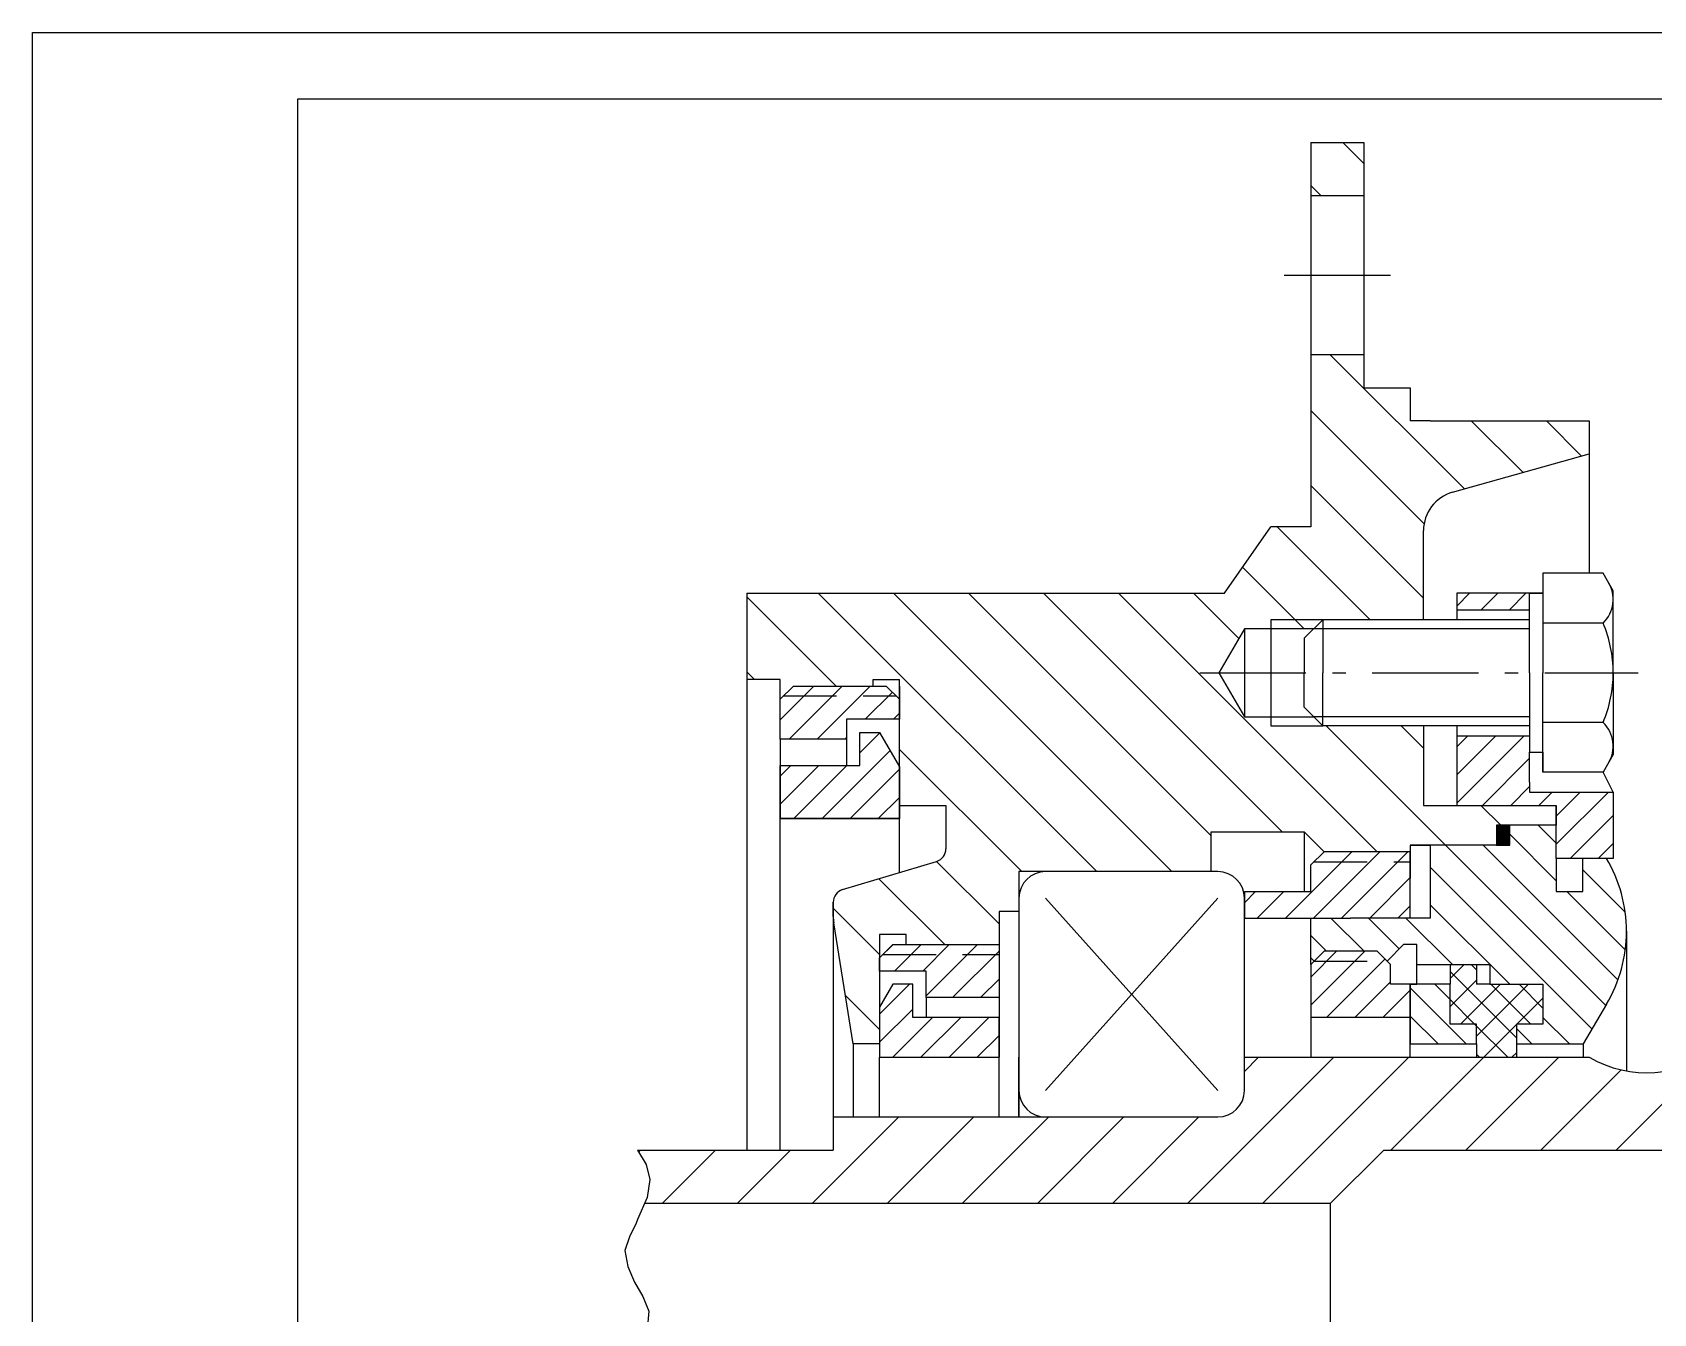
# Model space of a CAD drawing. Extents: x 0 to 841, y 0 to 594.
# Drawn here: x 0 to 122.2, y 497.4 to 594 of the extents above; entities that cross this region are included whole.
import ezdxf

# ---------------------------------------------------------------- set-up
doc = ezdxf.new("R2010")
doc.units = 0
doc.header["$MEASUREMENT"] = 0
for name, pattern in [('K5LT_AXLED', [13, 8, -2, 1, -2]), ('K5LT_BASIC', [0]), ('K5LT_DASHED', [6, 4, -2]), ('K5LT_THIN', [0]), ('K5LT_THIN_INCLUDED_TO_HATCHING', [0])]:
    doc.linetypes.add(name, pattern=pattern)
doc.layers.add('LAYER0VIEW0', color=7, linetype='Continuous')
doc.layers.add('LAYER2VIEW0', color=7, linetype='Continuous')
pattern_1 = [(45, (0, 0), (-1.060660171779821, 1.060660171779821), [])]
pattern_2 = [(-45, (0, 0), (2.82842712474619, 2.82842712474619), [])]

# ---------------------------------------------------------------- blocks, each defined once
blk = doc.blocks.new('*U62')
at = {"layer": 'LAYER0VIEW0', "color": 5, "linetype": 'K5LT_BASIC'}
for p, q in [((-0.768195629119873, 7.505553722381592), (-5.300000190734863, 7.505553722381592)), ((-5.300000190734863, 7.505553722381592), (-5.300000190734863, 0)), ((0, 6.175000190734863), (-0.768195629119873, 7.505553722381592)), ((0, 0), (0, 6.175000190734863)), ((-21.90000021457672, 4), (-23.30000019073486, 2.600000023841858)), ((-6.300000190734863, 4), (-21.90000021457672, 4)), ((-21.90000021457672, 4), (-21.90000021457672, 0)), ((-0.768195629119873, 3.752776861190796), (-5.300000190734863, 3.752776861190796)), ((-23.30000019073486, 2.599999904632568), (-23.30000019073486, 0)), ((-23.30000019073486, -2.599999904632568), (-23.30000019073486, 0)), ((-21.90000021457672, -4), (-21.90000021457672, 0)), ((-5.300000190734863, -7.505553722381592), (-5.300000190734863, 0)), ((0, 0), (0, -6.175000190734863)), ((-21.90000021457672, -4), (-23.30000019073486, -2.600000023841858)), ((-6.300000190734863, -4), (-21.90000021457672, -4)), ((-0.768195629119873, -3.752776861190796), (-5.300000190734863, -3.752776861190796)), ((0, -6.175000190734863), (-0.768195629119873, -7.505553722381592)), ((-0.768195629119873, -7.505553722381592), (-5.300000190734863, -7.505553722381592))]:
    blk.add_line(p, q, dxfattribs=at)
at = {"layer": 'LAYER0VIEW0', "color": 7, "linetype": 'K5LT_THIN'}
for p, q in [((-6.300000190734863, 3.324999988079071), (-22.57499980926514, 3.324999988079071)), ((-6.300000190734863, -3.324999988079071), (-22.57499980926514, -3.324999988079071))]:
    blk.add_line(p, q, dxfattribs=at)
at = {"layer": 'LAYER0VIEW0', "color": 5, "linetype": 'K5LT_BASIC'}
for centre, radius, start, end in [((-2.425046388230541, 5.526537657205722), 2.427217005539735, 313.0482051825676, 32.768999619889), ((-9.550601959228516, 0), 9.550601959228516, 0, 23.13731961115385), ((-9.550601959228516, 0), 9.550601959228516, 336.8626803888461, 0), ((-2.425046388230541, -5.526537657205722), 2.427217005539735, 327.231000380111, 46.95179481743242)]:
    blk.add_arc(centre, radius, start, end, dxfattribs=at)
blk = doc.blocks.new('*U63')
at = {"layer": 'LAYER0VIEW0', "color": 5, "linetype": 'K5LT_BASIC'}
for p, q in [((-2, 16.5), (-15, 16.5)), ((-17, 14.5), (-17, 0)), ((0, 0), (0, 14.5)), ((-15, -2), (-2, -2)), ((-15, -37), (-2, -37)), ((-17, -53.5), (-17, -39)), ((0, -39), (0, -53.5)), ((-2, -55.5), (-15, -55.5))]:
    blk.add_line(p, q, dxfattribs=at)
at = {"layer": 'LAYER0VIEW0', "color": 7, "linetype": 'K5LT_THIN'}
for p, q in [((-2, 0), (-15, 14.5)), ((-2, 14.5), (-15, 1.474514954580286e-16)), ((-2, -39), (-15, -53.5)), ((-2, -53.5), (-15, -39))]:
    blk.add_line(p, q, dxfattribs=at)
at = {"layer": 'LAYER0VIEW0', "color": 5, "linetype": 'K5LT_BASIC'}
for centre, start, end in [((-15, 14.5), 90, 180), ((-2, 14.5), 0, 90), ((-15, 0), 180, 270), ((-2, 0), 270, 0), ((-15, -39), 90, 180), ((-2, -39), 0, 90), ((-15, -53.5), 180, 270), ((-2, -53.5), 270, 0)]:
    blk.add_arc(centre, 2, start, end, dxfattribs=at)
blk = doc.blocks.new('*S175')
at = {"layer": 'LAYER2VIEW0', "color": 7, "linetype": 'K5LT_THIN'}
for p, q in [((0, 0), (0, 594)), ((0, 594), (840.9999999999999, 594))]:
    blk.add_line(p, q, dxfattribs=at)

msp = doc.modelspace()

# ---------------------------------------------------------------- hatches: boundary and pattern name
at = {"layer": 'LAYER0VIEW0'}
h = msp.add_hatch(dxfattribs=at)
h.set_pattern_fill('МЕТАЛЛ', color=256, style=0, pattern_type=0)
h.set_pattern_definition(pattern_2)
h.paths.add_polyline_path([(96.36720613452894, 585.7012212500706), (96.36720613452894, 581.7012212500706), (100.3672061345289, 581.7012212500706), (100.3672061345289, 585.7012212500706)])
h = msp.add_hatch(dxfattribs=at)
h.set_pattern_fill('МЕТАЛЛ', color=256, style=0, pattern_type=0)
h.set_pattern_definition(pattern_2)
edge = h.paths.add_edge_path()
edge.add_line((85.86720613452894, 551.7012212500706), (53.86720613452894, 551.7012212500706))
edge.add_line((53.86720613452894, 551.7012212500706), (53.86720613452894, 545.2012212500706))
edge.add_line((53.86720613452894, 545.2012212500706), (56.36720613452894, 545.2012212500706))
edge.add_line((56.36720613452894, 545.2012212500706), (56.36720613452894, 543.7012212500706))
edge.add_line((56.36720613452894, 543.7012212500706), (57.36720613452894, 544.7012212500706))
edge.add_line((57.36720613452894, 544.7012212500706), (63.36720613452894, 544.7012212500706))
edge.add_line((63.36720613452894, 544.7012212500706), (63.36720613452894, 545.2012212500706))
edge.add_line((63.36720613452894, 545.2012212500706), (65.36720613452894, 545.2012212500706))
edge.add_line((65.36720613452894, 545.2012212500706), (65.36720613452894, 544.7012212500706))
edge.add_line((65.36720613452894, 544.7012212500706), (65.36720613452894, 542.2012212500706))
edge.add_line((65.36720613452894, 542.2012212500706), (65.36720613452894, 538.6031450387172))
edge.add_line((65.36720613452894, 538.6031450387172), (65.36720613452894, 535.7012212500706))
edge.add_line((65.36720613452894, 535.7012212500706), (68.86720613452894, 535.7012212500706))
edge.add_line((68.86720613452894, 535.7012212500706), (68.86720613452894, 532.4292059246252))
edge.add_arc((67.86720613452894, 532.4292059246252), 1, 286.69924423399175, 360, ccw=False)
edge.add_line((68.15455402009479, 531.471379639404), (61.07985824896218, 529.3489709080643))
edge.add_arc((61.36720613452894, 528.3911446228431), 1, 106.6992442339941, 180)
edge.add_line((60.36720613452894, 528.3911446228431), (60.36720613452894, 527.3147046018287))
edge.add_arc((63.36720613452894, 527.3147046018287), 3, 180, 189.0902769208209)
edge.add_line((60.404884238779, 526.8407330985087), (61.86720613452894, 517.7012212500706))
edge.add_line((61.86720613452894, 517.7012212500706), (63.86720613452894, 517.7012212500706))
edge.add_line((63.86720613452894, 517.7012212500706), (63.86720613452894, 523.2012212500706))
edge.add_line((63.86720613452894, 523.2012212500706), (63.86720613452894, 524.2012212500706))
edge.add_line((63.86720613452894, 524.2012212500706), (63.86720613452894, 525.9512212500706))
edge.add_line((63.86720613452894, 525.9512212500706), (65.86720613452894, 525.9512212500706))
edge.add_line((65.86720613452894, 525.9512212500706), (65.86720613452894, 525.2012212500706))
edge.add_line((65.86720613452894, 525.2012212500706), (72.86720613452894, 525.2012212500706))
edge.add_line((72.86720613452894, 525.2012212500706), (72.86720613452894, 527.7012212500706))
edge.add_line((72.86720613452894, 527.7012212500706), (74.36720613452894, 527.7012212500706))
edge.add_line((74.36720613452894, 527.7012212500706), (74.36720613452894, 530.7012212500706))
edge.add_line((74.36720613452894, 530.7012212500706), (76.36720613452894, 530.7012212500706))
edge.add_line((76.36720613452894, 530.7012212500706), (88.86720613452894, 530.7012212500706))
edge.add_line((88.86720613452894, 530.7012212500706), (88.86720613452894, 533.7012212500706))
edge.add_line((88.86720613452894, 533.7012212500706), (95.86720613452894, 533.7012212500706))
edge.add_line((95.86720613452894, 533.7012212500706), (97.36720613452894, 532.2012212500706))
edge.add_line((97.36720613452894, 532.2012212500706), (103.8672061345289, 532.2012212500706))
edge.add_line((103.8672061345289, 532.2012212500706), (103.8672061345289, 532.7012212500706))
edge.add_line((103.8672061345289, 532.7012212500706), (110.3672061345289, 532.7012212500706))
edge.add_line((110.3672061345289, 532.7012212500706), (110.3672061345289, 534.2012212500706))
edge.add_line((110.3672061345289, 534.2012212500706), (111.3672061345289, 534.2012212500706))
edge.add_line((111.3672061345289, 534.2012212500706), (114.8672061345289, 534.2012212500706))
edge.add_line((114.8672061345289, 534.2012212500706), (114.8672061345289, 535.7012212500706))
edge.add_line((114.8672061345289, 535.7012212500706), (104.8672061345289, 535.7012212500706))
edge.add_line((104.8672061345289, 535.7012212500706), (104.8672061345289, 541.7012212500706))
edge.add_line((104.8672061345289, 541.7012212500706), (97.26720611068708, 541.7012212500706))
edge.add_line((97.26720611068708, 541.7012212500706), (96.59220609876616, 542.3762212619915))
edge.add_line((96.59220651599867, 542.3762212619915), (91.36720613452894, 542.3762212619915))
edge.add_line((91.36720613452894, 542.3762212619915), (89.447516496356, 545.7012212500706))
edge.add_line((89.44751649635577, 545.7012212500706), (91.36720613452871, 549.0262212381497))
edge.add_line((91.36720613452894, 549.0262212381497), (96.59220651599867, 549.0262212381497))
edge.add_line((96.59220609876616, 549.0262212381497), (97.26720611068708, 549.7012212500706))
edge.add_line((97.26720611068708, 549.7012212500706), (104.8672061345289, 549.7012212500706))
edge.add_line((104.8672061345289, 549.7012212500706), (104.8672061345289, 556.4258400534911))
edge.add_arc((107.8672061345289, 556.4258400534911), 3, 465.6422464572086, 540, ccw=False)
edge.add_line((107.0583163579688, 559.3147321126337), (117.3672061345287, 562.2012212500706))
edge.add_line((117.3672061345289, 562.2012212500706), (117.3672061345289, 564.7012212500706))
edge.add_line((117.3672061345289, 564.7012212500706), (105.3672061345289, 564.7012212500706))
edge.add_line((105.3672061345289, 564.7012212500706), (103.8672061345289, 564.7012212500706))
edge.add_line((103.8672061345289, 564.7012212500706), (103.8672061345289, 567.2012212500706))
edge.add_line((103.8672061345289, 567.2012212500706), (100.3672061345289, 567.2012212500706))
edge.add_line((100.3672061345289, 567.2012212500706), (100.3672061345289, 569.7012212500706))
edge.add_line((100.3672061345289, 569.7012212500706), (96.36720613452894, 569.7012212500706))
edge.add_line((96.36720613452894, 569.7012212500706), (96.36720613452894, 556.7012212500706))
edge.add_line((96.36720613452894, 556.7012212500706), (93.36720613452894, 556.7012212500706))
edge.add_line((93.36720613452894, 556.7012212500706), (89.86720613452894, 551.7012212500706))
edge.add_line((89.86720613452894, 551.7012212500706), (85.86720613452894, 551.7012212500706))
h = msp.add_hatch(dxfattribs=at)
h.set_pattern_fill('МЕТАЛЛ', color=256, style=0, pattern_type=0)
h.set_pattern_definition([(45, (0, 0), (-2.82842712474619, 2.82842712474619), [])])
edge = h.paths.add_edge_path()
edge.add_line((56.36720613452894, 509.7012212500706), (45.6224539113523, 509.7012212500706))
edge.add_line((45.6224539113523, 509.7012212500706), (46.25707896346262, 508.6036983706633))
edge.add_line((46.25707896346262, 508.6036983706633), (46.55425801384581, 507.4903878934064))
edge.add_line((46.55425801384581, 507.4903878934064), (46.48552845223909, 506.6024249161429))
edge.add_line((46.48552845223909, 506.6024249161429), (46.17609394540068, 505.7012212500706))
edge.add_line((46.17609394540068, 505.7012212500706), (97.86720613452894, 505.7012212500706))
edge.add_line((97.86720613452894, 505.7012212500706), (101.8672061345289, 509.7012212500706))
edge.add_line((101.8672061345289, 509.7012212500706), (141.8672061345289, 509.7012212500706))
edge.add_line((141.8672061345289, 509.7012212500706), (144.8672061345289, 506.7012212500706))
edge.add_line((144.8672061345289, 506.7012212500706), (150.8672061345289, 506.7012212500706))
edge.add_line((150.8672061345289, 506.7012212500706), (150.8672061345289, 505.7012212500706))
edge.add_line((150.8672061345289, 505.7012212500706), (153.3672061345289, 505.7012212500706))
edge.add_line((153.3672061345289, 505.7012212500706), (154.3672061345289, 506.7012212500706))
edge.add_line((154.3672061345289, 506.7012212500706), (165.3672061345289, 506.7012212500706))
edge.add_line((165.3672061345289, 506.7012212500706), (165.8672061345289, 506.2012212500706))
edge.add_line((165.8672061345289, 506.2012212500706), (166.8672061345289, 507.2012212500706))
edge.add_line((166.8672061345289, 507.2012212500706), (168.3672061345289, 507.2012212500706))
edge.add_line((168.3672061345289, 507.2012212500706), (170.8672061345289, 507.2012212500706))
edge.add_line((170.8672061345289, 507.2012212500706), (170.8672061345289, 509.7012212500704))
edge.add_arc((175.049024316347, 557.7012212500706), 48.1818181818183, 540, 625.0208941560015, ccw=False)
edge.add_line((126.8672061345289, 557.7012212500706), (126.8672061345289, 560.7012212500706))
edge.add_line((126.8672061345289, 560.7012212500706), (124.8672061345289, 560.7012212500706))
edge.add_line((124.8672061345289, 560.7012212500706), (124.8672061345289, 559.2012212500706))
edge.add_arc((123.3672061345289, 559.2012212500706), 1.5, 270, 360, ccw=False)
edge.add_line((123.3672061345289, 557.7012212500706), (123.3672061345289, 550.7012212500706))
edge.add_arc((123.3672061345289, 549.2012212500706), 1.5, 367.3685593231325, 450, ccw=False)
edge.add_arc((254.8148359653053, 566.1999451164909), 131.0422046037246, 187.3685593231337, 197.5429035896267)
edge.add_arc((121.6861716517703, 524.115014353519), 8.580081078862667, 239.7767129185531, 377.54290358962606, ccw=False)
edge.add_line((117.3672061345291, 516.7012212500706), (111.8672061345289, 516.7012212500706))
edge.add_line((111.8672061345289, 516.7012212500706), (108.8672061345289, 516.7012212500706))
edge.add_line((108.8672061345289, 516.7012212500706), (91.36720613452894, 516.7012212500706))
edge.add_line((91.36720613452894, 516.7012212500706), (91.36720613452894, 514.2012212500706))
edge.add_arc((89.36720613452894, 514.2012212500706), 2, 270, 360, ccw=False)
edge.add_line((89.36720613452894, 512.2012212500706), (76.36720613452894, 512.2012212500706))
edge.add_line((76.36720613452894, 512.2012212500706), (74.36720613452894, 512.2012212500706))
edge.add_line((74.36720613452894, 512.2012212500706), (60.36720613452894, 512.2012212500706))
edge.add_line((60.36720613452894, 512.2012212500706), (60.36720613452894, 509.7012212500706))
edge.add_line((60.36720613452894, 509.7012212500706), (56.36720613452894, 509.7012212500706))
edge = h.paths.add_edge_path()
edge.add_line((97.86720613452894, 483.7012212500706), (45.06881387730436, 483.7012212500706))
edge.add_line((45.06881387730436, 483.7012212500706), (44.75937937046604, 482.8000175839984))
edge.add_line((44.75937937046604, 482.8000175839984), (44.69064980885923, 481.9120546067348))
edge.add_line((44.69064980885923, 481.9120546067348), (44.98782885924243, 480.7987441294779))
edge.add_line((44.98782885924243, 480.7987441294779), (45.62245391135275, 479.7012212500706))
edge.add_line((45.62245391135275, 479.7012212500706), (60.36720613452894, 479.7012212500706))
edge.add_line((60.36720613452894, 479.7012212500706), (60.36720613452894, 477.2012212500706))
edge.add_line((60.36720613452894, 477.2012212500706), (74.36720613452894, 477.2012212500706))
edge.add_line((74.36720613452894, 477.2012212500706), (76.36720613452894, 477.2012212500706))
edge.add_line((76.36720613452894, 477.2012212500706), (89.36720613452894, 477.2012212500706))
edge.add_arc((89.36720613452894, 475.2012212500706), 2, 360, 450, ccw=False)
edge.add_line((91.36720613452894, 475.2012212500706), (91.36720613452894, 472.7012212500706))
edge.add_line((91.36720613452894, 472.7012212500706), (108.8672061345289, 472.7012212500706))
edge.add_line((108.8672061345289, 472.7012212500706), (111.8672061345289, 472.7012212500706))
edge.add_line((111.8672061345289, 472.7012212500706), (117.3672061345291, 472.7012212500706))
edge.add_arc((121.6861716517703, 465.2874281466222), 8.580081078862667, 342.45709641037394, 480.2232870814468, ccw=False)
edge.add_arc((254.8148359653053, 423.2024973836503), 131.0422046037246, 162.4570964103733, 172.6314406768664)
edge.add_arc((123.3672061345289, 440.2012212500706), 1.5, 630, 712.6314406768674, ccw=False)
edge.add_line((123.3672061345289, 438.7012212500706), (123.3672061345289, 431.7012212500706))
edge.add_arc((123.3672061345289, 430.2012212500706), 1.5, 360, 450, ccw=False)
edge.add_line((124.8672061345289, 430.2012212500706), (124.8672061345289, 428.7012212500706))
edge.add_line((124.8672061345289, 428.7012212500706), (126.8672061345289, 428.7012212500706))
edge.add_line((126.8672061345289, 428.7012212500706), (126.8672061345289, 431.7012212500706))
edge.add_arc((175.049024316347, 431.7012212500706), 48.1818181818183, 454.97910584399847, 540, ccw=False)
edge.add_line((170.8672061345289, 479.7012212500706), (170.8672061345289, 482.2012212500706))
edge.add_line((170.8672061345289, 482.2012212500706), (168.3672061345289, 482.2012212500706))
edge.add_line((168.3672061345289, 482.2012212500706), (166.8672061345289, 482.2012212500706))
edge.add_line((166.8672061345289, 482.2012212500706), (165.8672061345289, 483.2012212500706))
edge.add_line((165.8672061345289, 483.2012212500706), (165.3672061345289, 482.7012212500706))
edge.add_line((165.3672061345289, 482.7012212500706), (154.3672061345289, 482.7012212500706))
edge.add_line((154.3672061345289, 482.7012212500706), (153.3672061345289, 483.7012212500706))
edge.add_line((153.3672061345289, 483.7012212500706), (150.8672061345289, 483.7012212500706))
edge.add_line((150.8672061345289, 483.7012212500706), (150.8672061345289, 482.7012212500706))
edge.add_line((150.8672061345289, 482.7012212500706), (144.8672061345289, 482.7012212500706))
edge.add_line((144.8672061345289, 482.7012212500706), (141.8672061345289, 479.7012212500706))
edge.add_line((141.8672061345289, 479.7012212500706), (101.8672061345289, 479.7012212500706))
edge.add_line((101.8672061345289, 479.7012212500706), (97.86720613452894, 483.7012212500706))
h = msp.add_hatch(dxfattribs=at)
h.set_pattern_fill('МЕТАЛЛ', color=256, style=0, pattern_type=0)
h.set_pattern_definition(pattern_1)
h.paths.add_polyline_path([(107.3672061345289, 551.7012212500706), (112.8672061345289, 551.7012212500706), (112.8672061345289, 550.4512212500706), (107.3672061345289, 550.4512212500706)])
h.paths.add_polyline_path([(107.3672061345289, 540.9512212500706), (112.8672061345289, 540.9512212500706), (112.8672061345289, 539.7012212500706), (112.8672061345289, 539.2012212500706), (112.8672061345289, 537.4512212500706), (112.8672061345289, 536.7012212500706), (119.1672063252638, 536.7012212500706), (119.1672063252638, 531.7012212500706), (114.8672061345289, 531.7012212500706), (114.8672061345289, 534.2012212500706), (114.8672061345289, 535.7012212500706), (107.3672061345289, 535.7012212500706)])
h = msp.add_hatch(dxfattribs=at)
h.set_pattern_fill('МЕТАЛЛ', color=256, style=0, pattern_type=0)
h.set_pattern_definition(pattern_1)
h.paths.add_polyline_path([(56.36720613452894, 540.7012212500706), (61.36720613452894, 540.7012212500706), (61.36720613452894, 542.2012212500706), (65.36720613452894, 542.2012212500706), (65.36720613452894, 543.7012212500706), (64.36720613452894, 544.7012212500706), (57.36720613452894, 544.7012212500706), (56.36720613452894, 543.7012212500706)])
h = msp.add_hatch(dxfattribs=at)
h.set_pattern_fill('МЕТАЛЛ', color=256, style=0, pattern_type=0)
h.set_pattern_definition(pattern_1)
h.paths.add_polyline_path([(62.36720613452894, 538.7012212500706), (56.36720613452894, 538.7012212500706), (56.36720613452894, 534.7012212500706), (65.36720613452894, 534.7012212500706), (65.36720613452894, 535.7012212500706), (65.36720613452894, 538.6031450387172), (63.86720613452894, 541.2012212500706), (62.36720613452894, 541.2012212500706)])
h = msp.add_hatch(dxfattribs=at)
h.set_pattern_fill('МЕТАЛЛ', color=256, style=0, pattern_type=0)
h.set_pattern_definition([(-45, (0, 0), (1.414213562373095, 1.414213562373095), [])])
edge = h.paths.add_edge_path()
edge.add_line((114.8672061345289, 529.2012212500706), (116.8672061345289, 529.2012212500706))
edge.add_line((116.8672061345289, 529.2012212500706), (116.8672061345289, 531.7012212500706))
edge.add_line((116.8672061345289, 531.7012212500706), (118.6672063252638, 531.7012212500706))
edge.add_arc((109.3338729919303, 526.2012212500706), 10.83333333333309, 360, 390.51023740611635, ccw=False)
edge.add_arc((109.3338729919303, 526.2012212500706), 10.83333333333309, 329.4897625938837, 360, ccw=False)
edge.add_line((118.6672063252634, 520.7012212500706), (116.899349182406, 517.7012212500706))
edge.add_line((116.8993491824065, 517.7012212500706), (111.8672061345289, 517.7012212500706))
edge.add_line((111.8672061345289, 517.7012212500706), (111.8672061345289, 519.2012212500706))
edge.add_line((111.8672061345289, 519.2012212500706), (113.8672061345289, 519.2012212500706))
edge.add_line((113.8672061345289, 519.2012212500706), (113.8672061345289, 522.2012212500706))
edge.add_line((113.8672061345289, 522.2012212500706), (109.8672061345289, 522.2012212500706))
edge.add_line((109.8672061345289, 522.2012212500706), (109.8672061345289, 523.7012212500706))
edge.add_line((109.8672061345289, 523.7012212500706), (108.8672061345289, 523.7012212500706))
edge.add_line((108.8672061345289, 523.7012212500706), (106.8672061345289, 523.7012212500706))
edge.add_line((106.8672061345289, 523.7012212500706), (104.3672061345289, 523.7012212500706))
edge.add_line((104.3672061345289, 523.7012212500706), (104.3672061345289, 525.2012212500706))
edge.add_line((104.3672061345289, 525.2012212500706), (103.3672061345289, 525.2012212500706))
edge.add_line((103.3672061345289, 525.2012212500706), (102.1172061345289, 523.9512212500706))
edge.add_line((102.1172061345289, 523.9512212500706), (101.3672061345289, 524.7012212500706))
edge.add_line((101.3672061345289, 524.7012212500706), (97.36720613452894, 524.7012212500706))
edge.add_line((97.36720613452894, 524.7012212500706), (96.61720613452894, 523.9512212500706))
edge.add_line((96.61720613452894, 523.9512212500706), (96.36720613452894, 524.2012212500706))
edge.add_line((96.36720613452894, 524.2012212500706), (96.36720613452894, 527.2012212500706))
edge.add_line((96.36720613452894, 527.2012212500706), (99.36720613452894, 527.2012212500706))
edge.add_line((99.36720613452894, 527.2012212500706), (103.8672061345289, 527.2012212500706))
edge.add_line((103.8672061345289, 527.2012212500706), (105.3672061345289, 527.2012212500706))
edge.add_line((105.3672061345289, 527.2012212500706), (105.3672061345289, 532.7012212500706))
edge.add_line((105.3672061345289, 532.7012212500706), (110.3672061345289, 532.7012212500706))
edge.add_line((110.3672061345289, 532.7012212500706), (111.3672061345289, 532.7012212500706))
edge.add_line((111.3672061345289, 532.7012212500706), (111.3672061345289, 534.2012212500706))
edge.add_line((111.3672061345289, 534.2012212500706), (114.8672061345289, 534.2012212500706))
edge.add_line((114.8672061345289, 534.2012212500706), (114.8672061345289, 531.7012212500706))
edge.add_line((114.8672061345289, 531.7012212500706), (114.8672061345289, 529.2012212500706))
msp.add_hatch(color=1, dxfattribs=at).paths.add_polyline_path([(110.3672061345289, 532.7012212500706), (111.3672061345289, 532.7012212500706), (111.3672061345289, 534.2012212500706), (110.3672061345289, 534.2012212500706)])
h = msp.add_hatch(dxfattribs=at)
h.set_pattern_fill('МЕТАЛЛ', color=256, style=0, pattern_type=0)
h.set_pattern_definition(pattern_1)
h.paths.add_polyline_path([(99.36720613452894, 527.2012212500706), (91.36720613452894, 527.2012212500706), (91.36720613452894, 529.2012212500706), (96.36720613452894, 529.2012212500706), (96.36720613452894, 531.2012212500706), (97.36720613452894, 532.2012212500706), (103.8672061345289, 532.2012212500706), (103.8672061345289, 531.2012212500706), (103.8672061345289, 530.2012212500706), (103.8672061345289, 527.2012212500706)])
h = msp.add_hatch(dxfattribs=at)
h.set_pattern_fill('МЕТАЛЛ', color=256, style=0, pattern_type=0)
h.set_pattern_definition(pattern_1)
h.paths.add_polyline_path([(67.36720613452894, 521.2012212500706), (72.86720613452894, 521.2012212500706), (72.86720613452894, 525.2012212500706), (64.86720613452894, 525.2012212500706), (63.86720613452894, 524.2012212500706), (63.86720613452894, 523.2012212500706), (67.36720613452894, 523.2012212500706)])
h = msp.add_hatch(dxfattribs=at)
h.set_pattern_fill('МЕТАЛЛ', color=256, style=0, pattern_type=0)
h.set_pattern_definition(pattern_1)
h.paths.add_polyline_path([(103.8672061345289, 519.7012212500706), (96.36720613452894, 519.7012212500706), (96.36720613452894, 523.7012212500706), (97.36720613452894, 524.7012212500706), (101.3672061345289, 524.7012212500706), (102.3672061345289, 523.7012212500706), (102.3672061345289, 522.2012212500706), (103.8672061345289, 522.2012212500706)])
h = msp.add_hatch(dxfattribs=at)
h.set_pattern_fill('НЕМЕТАЛЛ', color=256, style=0, pattern_type=0)
h.set_pattern_definition([(45, (0, 0), (-1.060660171779821, 1.060660171779821), []), (135, (0, 0), (-1.060660171779821, -1.060660171779821), [])])
h.paths.add_polyline_path([(106.8672061345289, 519.2012212500706), (108.8672061345289, 519.2012212500706), (108.8672061345289, 517.7012212500706), (108.8672061345289, 516.7012212500706), (111.8672061345289, 516.7012212500706), (111.8672061345289, 519.2012212500706), (113.8672061345289, 519.2012212500706), (113.8672061345289, 522.2012212500706), (109.8672061345289, 522.2012212500706), (108.8672061345289, 522.2012212500706), (108.8672061345289, 523.7012212500706), (106.8672061345289, 523.7012212500706), (106.8672061345289, 522.2012212500706)])
h = msp.add_hatch(dxfattribs=at)
h.set_pattern_fill('МЕТАЛЛ', color=256, style=0, pattern_type=0)
h.set_pattern_definition(pattern_1)
h.paths.add_polyline_path([(72.86720613452894, 519.7012212500706), (66.36720613452894, 519.7012212500706), (66.36720613452894, 522.2012212500706), (64.86720613452894, 522.2012212500706), (63.86720613452894, 520.4691704425018), (63.86720613452894, 516.7012212500706), (72.86720613452894, 516.7012212500706)])
h = msp.add_hatch(dxfattribs=at)
h.set_pattern_fill('МЕТАЛЛ', color=256, style=0, pattern_type=0)
h.set_pattern_definition([(-45, (0, 0), (1.060660171779821, 1.060660171779821), [])])
h.paths.add_polyline_path([(106.8672061345289, 522.2012212500706), (104.3672061345289, 522.2012212500706), (103.8672061345289, 522.2012212500706), (103.8672061345289, 519.7012212500706), (103.8672061345289, 517.7012212500706), (108.8672061345289, 517.7012212500706), (108.8672061345289, 519.2012212500706), (106.8672061345289, 519.2012212500706)])

# ---------------------------------------------------------------- linework, layer by layer
at = {"layer": 'LAYER0VIEW0', "color": 5, "linetype": 'K5LT_BASIC'}
for p, q in [((20, 589), (204.9999999999999, 589)), ((19.99999999999994, 302), (19.99999999999994, 589)), ((96.36720613452894, 585.7012212500706), (100.3672061345289, 585.7012212500706)), ((96.36720613452894, 585.7012212500706), (96.36720613452894, 569.7012212500706)), ((100.3672061345289, 585.7012212500706), (100.3672061345289, 569.7012212500706)), ((96.36720613452894, 581.7012212500706), (100.3672061345289, 581.7012212500706)), ((96.36720613452894, 569.7012212500706), (100.3672061345289, 569.7012212500706)), ((96.36720613452894, 569.7012212500706), (96.36720613452894, 556.7012212500706)), ((100.3672061345289, 569.7012212500706), (100.3672061345289, 567.2012212500706)), ((100.3672061345289, 569.7012212500706), (100.3672061345289, 567.2012212500706)), ((100.3672061345289, 567.2012212500706), (103.8672061345289, 567.2012212500706)), ((103.3672061345289, 567.2012212500706), (103.8672061345289, 567.2012212500706)), ((103.8672061345289, 567.2012212500706), (103.8672061345289, 564.7012212500706)), ((105.3672061345289, 564.7012212500706), (103.8672061345289, 564.7012212500706)), ((105.3672061345289, 564.7012212500706), (117.3672061345289, 564.7012212500706)), ((117.3672061345289, 564.7012212500706), (117.3672061345289, 562.2012212500706)), ((107.0583163579688, 559.3147321126337), (117.3672061345287, 562.2012212500706)), ((117.3672061345289, 562.2012212500706), (117.3672061345289, 553.2067749724522)), ((89.86720613452894, 551.7012212500706), (93.36720613452894, 556.7012212500706)), ((96.36720613452894, 556.7012212500706), (93.36720613452894, 556.7012212500706)), ((104.8672061345289, 549.7012212500706), (104.8672061345289, 556.4258400534911)), ((53.86720613452894, 551.7012212500706), (85.86720613452894, 551.7012212500706)), ((53.86720613452894, 551.7012212500706), (53.86720613452894, 509.7012212500706)), ((53.86720613452894, 551.7012212500706), (85.86720613452894, 551.7012212500706)), ((85.86720613452894, 551.7012212500706), (89.86720613452894, 551.7012212500706)), ((113.8672061345289, 551.7012212500706), (107.3672061345289, 551.7012212500706)), ((107.3672061345289, 551.7012212500706), (107.3672061345289, 549.7012212500706)), ((112.8672061345289, 545.7012212500706), (112.8672061345289, 551.7012212500706)), ((112.8672061345289, 551.7012212500706), (113.8672061345289, 551.7012212500706)), ((113.8672061345289, 551.7012212500706), (113.8672061345289, 549.165322865208)), ((107.3672061345289, 550.4512212500706), (112.8672061345289, 550.4512212500706)), ((91.36720613452894, 549.0262212381497), (89.447516496356, 545.7012212500706)), ((96.59220651599867, 549.0262212381497), (91.36720613452894, 549.0262212381497)), ((91.36720613452894, 549.0262212381497), (91.36720613452894, 542.3762212619915)), ((93.36720613452894, 549.7012212500706), (93.36720613452894, 541.7012212500706)), ((56.36720613452894, 545.2012212500706), (53.86720613452894, 545.2012212500706)), ((56.36720613452894, 543.7012212500706), (56.36720613452894, 545.2012212500706)), ((63.36720613452894, 544.7012212500706), (63.36720613452894, 545.2012212500706)), ((63.36720613452894, 545.2012212500706), (65.36720613452894, 545.2012212500706)), ((65.36720613452894, 534.7012212500706), (65.36720613452894, 545.2012212500706)), ((89.44751649635577, 545.7012212500706), (91.36720613452871, 542.3762212619915)), ((112.8672061345289, 545.7012212500706), (112.8672061345289, 539.7012212500706)), ((56.36720613452894, 543.7012212500706), (57.36720613452894, 544.7012212500706)), ((57.36720613452894, 544.7012212500706), (64.36720613452894, 544.7012212500706)), ((64.36720613452894, 544.7012212500706), (65.36720613452894, 543.7012212500706)), ((65.36720613452894, 544.7012212500706), (65.36720613452894, 542.2012212500706)), ((65.36720613452894, 544.7012212500706), (65.36720613452894, 542.2012212500706)), ((56.36720613452894, 540.7012212500706), (56.36720613452894, 543.7012212500706)), ((56.36720613452894, 540.7012212500706), (56.36720613452894, 543.7012212500706)), ((65.36720613452894, 542.2012212500706), (61.36720613452894, 542.2012212500706)), ((61.36720613452894, 542.2012212500706), (61.36720613452894, 540.7012212500706)), ((91.36720613452894, 542.3762212619915), (96.59220651599867, 542.3762212619915)), ((104.8672061345289, 541.7012212500706), (104.8672061345289, 535.7012212500706)), ((107.3672061345289, 541.7012212500706), (107.3672061345289, 535.7012212500706)), ((113.8672061345289, 539.7012212500706), (113.8672061345289, 542.2371196349332)), ((56.36720613452894, 540.7012212500706), (56.36720613452894, 534.7012212500706)), ((61.36720613452894, 540.7012212500706), (56.36720613452894, 540.7012212500706)), ((56.36720613452894, 540.7012212500706), (56.36720613452894, 534.7012212500706)), ((61.36720613452894, 540.7012212500706), (61.36720613452894, 538.7012212500706)), ((62.36720613452894, 538.7012212500706), (62.36720613452894, 541.2012212500706)), ((62.36720613452894, 541.2012212500706), (63.86720613452894, 541.2012212500706)), ((63.86720613452894, 541.2012212500706), (65.36720613452894, 538.6031450387172)), ((107.3672061345289, 540.9512212500706), (112.8672061345289, 540.9512212500706)), ((112.8672061345289, 539.7012212500706), (113.8672061345289, 539.7012212500706)), ((112.8672061345289, 539.2012212500706), (112.8672061345289, 539.7012212500706)), ((112.8672061345289, 537.4512212500706), (112.8672061345289, 539.7012212500706)), ((113.8672061345289, 539.7012212500706), (113.8672061345289, 538.2012212500706)), ((56.36720613452894, 534.7012212500706), (56.36720613452894, 538.7012212500706)), ((56.36720613452894, 534.7012212500706), (56.36720613452894, 538.7012212500706)), ((56.36720613452894, 538.7012212500706), (62.36720613452894, 538.7012212500706)), ((65.36720613452894, 538.6031450387172), (65.36720613452894, 534.7012212500706)), ((65.36720613452894, 538.6031450387172), (65.36720613452894, 534.7012212500705)), ((119.1672063252638, 536.7012212500706), (118.3990106961439, 538.195667527689)), ((112.8672061345289, 537.4512212500706), (112.8672061345289, 536.7012212500706)), ((112.8672061345289, 536.7012212500706), (119.1672063252638, 536.7012212500706)), ((119.1672063252638, 536.7012212500706), (119.1672063252638, 531.7012212500706)), ((65.36720613452894, 535.7012212500706), (68.86720613452894, 535.7012212500706)), ((65.36720613452894, 535.7012212500706), (68.86720613452894, 535.7012212500706)), ((65.36720613452894, 530.6351752737341), (65.36720613452894, 535.7012212500706)), ((65.36720613452894, 534.7012212500706), (65.36720613452894, 535.7012212500706)), ((68.86720613452894, 535.7012212500706), (68.86720613452894, 532.4292059246252)), ((68.86720613452894, 535.7012212500706), (68.86720613452894, 532.4292059246252)), ((104.8672061345289, 535.7012212500706), (114.8672061345289, 535.7012212500706)), ((114.8672061345289, 535.7012212500706), (114.8672061345289, 534.2012212500706)), ((114.8672061345289, 535.7012212500706), (114.8672061345289, 534.2012212500706)), ((114.8672061345289, 531.7012212500706), (114.8672061345289, 535.7012212500706)), ((56.36720613452894, 509.7012212500706), (56.36720613452894, 534.7012212500706)), ((56.36720613452894, 534.7012212500706), (65.36720613452894, 534.7012212500706)), ((65.36720613452894, 534.7012212500706), (56.36720613452894, 534.7012212500706)), ((111.3672061345289, 534.2012212500706), (110.3672061345289, 534.2012212500706)), ((110.3672061345289, 534.2012212500706), (110.3672061345289, 532.7012212500706)), ((114.8672061345289, 534.2012212500706), (111.3672061345289, 534.2012212500706)), ((111.3672061345289, 532.7012212500706), (111.3672061345289, 534.2012212500706)), ((88.86720613452894, 530.7012212500706), (88.86720613452894, 533.7012212500706)), ((88.86720613452894, 533.7012212500706), (95.86720613452894, 533.7012212500706)), ((97.36720613452894, 532.2012212500706), (95.86720613452894, 533.7012212500706)), ((95.86720613452894, 533.7012212500706), (95.86720613452894, 529.2012212500706)), ((96.36720613452894, 531.2012212500706), (97.36720613452894, 532.2012212500706)), ((103.8672061345289, 532.2012212500706), (97.36720613452894, 532.2012212500706)), ((110.3672061345289, 532.7012212500706), (103.8672061345289, 532.7012212500706)), ((103.8672061345289, 532.7012212500706), (105.3672061345289, 532.7012212500706)), ((103.8672061345289, 532.7012212500706), (103.8672061345289, 530.2012212500706)), ((103.8672061345289, 527.2012212500706), (103.8672061345289, 532.2012212500706)), ((105.3672061345289, 532.7012212500706), (105.3672061345289, 527.2012212500706)), ((110.3672061345289, 532.7012212500706), (111.3672061345289, 532.7012212500706)), ((119.1672063252638, 531.7012212500706), (114.8672061345289, 531.7012212500706)), ((114.8672061345289, 531.7012212500706), (114.8672061345289, 529.2012212500706)), ((116.8672061345289, 529.2012212500706), (116.8672061345289, 531.7012212500706)), ((61.07985824896218, 529.3489709080643), (68.15455402009479, 531.471379639404)), ((74.36720613452894, 530.7012212500706), (74.36720613452894, 527.7012212500706)), ((88.86720613452894, 530.7012212500706), (74.36720613452894, 530.7012212500706)), ((96.36720613452894, 529.2012212500706), (96.36720613452894, 531.2012212500706)), ((103.8672061345289, 530.2012212500706), (103.8672061345289, 531.2012212500706)), ((91.36720613452894, 529.2012212500706), (96.36720613452894, 529.2012212500706)), ((91.36720613452894, 529.2012212500706), (91.36720613452894, 527.2012212500706)), ((114.8672061345289, 529.2012212500706), (116.8672061345289, 529.2012212500706)), ((60.36720613452894, 527.3147046018287), (60.36720613452894, 528.3911446228431)), ((60.36720613452894, 528.3911446228431), (60.36720613452894, 509.7012212500706)), ((61.86720613452894, 517.7012212500706), (60.404884238779, 526.8407330985087)), ((74.36720613452894, 527.7012212500706), (72.86720613452894, 527.7012212500706)), ((72.86720613452894, 527.7012212500706), (72.86720613452894, 516.7012212500706)), ((91.36720613452894, 527.2012212500706), (99.36720613452894, 527.2012212500706)), ((96.36720613452894, 523.7012212500706), (96.36720613452894, 527.2012212500706)), ((103.8672061345289, 527.2012212500706), (99.36720613452894, 527.2012212500706)), ((105.3672061345289, 527.2012212500706), (103.8672061345289, 527.2012212500706)), ((65.86720613452894, 525.9512212500706), (63.86720613452894, 525.9512212500706)), ((63.86720613452894, 525.9512212500706), (63.86720613452894, 516.7012212500706)), ((65.86720613452894, 525.2012212500706), (65.86720613452894, 525.9512212500706)), ((120.1672063252638, 526.2012212500706), (120.1672063252638, 515.6704577839453)), ((63.86720613452894, 524.2012212500706), (64.86720613452894, 525.2012212500706)), ((64.86720613452894, 525.2012212500706), (72.86720613452894, 525.2012212500706)), ((96.36720613452894, 523.7012212500706), (97.36720613452894, 524.7012212500706)), ((101.3672061345289, 524.7012212500706), (97.36720613452894, 524.7012212500706)), ((101.3672061345289, 524.7012212500706), (102.3672061345289, 523.7012212500706)), ((102.1172061345289, 523.9512212500706), (103.3672061345289, 525.2012212500706)), ((104.3672061345289, 525.2012212500706), (103.3672061345289, 525.2012212500706)), ((104.3672061345289, 522.2012212500706), (104.3672061345289, 525.2012212500706)), ((63.86720613452894, 523.2012212500706), (63.86720613452894, 524.2012212500706)), ((67.36720613452894, 523.2012212500706), (63.86720613452894, 523.2012212500706)), ((67.36720613452894, 521.2012212500706), (67.36720613452894, 523.2012212500706)), ((96.36720613452894, 524.2012212500706), (96.61720613452894, 523.9512212500706)), ((96.36720613452894, 523.7012212500706), (96.36720613452894, 516.7012212500706)), ((102.3672061345289, 522.2012212500706), (102.3672061345289, 523.7012212500706)), ((104.3672061345289, 523.7012212500706), (106.8672061345289, 523.7012212500706)), ((106.8672061345289, 523.7012212500706), (106.8672061345289, 522.2012212500706)), ((106.8672061345289, 523.7012212500706), (108.8672061345289, 523.7012212500706)), ((108.8672061345289, 523.7012212500706), (108.8672061345289, 522.2012212500706)), ((108.8672061345289, 523.7012212500706), (109.8672061345289, 523.7012212500706)), ((109.8672061345289, 523.7012212500706), (109.8672061345289, 522.2012212500706)), ((64.86720613452894, 522.2012212500706), (63.86720613452894, 520.4691704425018)), ((66.36720613452894, 522.2012212500706), (64.86720613452894, 522.2012212500706)), ((66.36720613452894, 519.7012212500706), (66.36720613452894, 522.2012212500706)), ((103.8672061345289, 522.2012212500706), (102.3672061345289, 522.2012212500706)), ((103.8672061345289, 519.7012212500706), (103.8672061345289, 522.2012212500706)), ((103.8672061345289, 522.2012212500706), (104.3672061345289, 522.2012212500706)), ((106.8672061345289, 522.2012212500706), (103.8672061345289, 522.2012212500706)), ((103.8672061345289, 522.2012212500706), (103.8672061345289, 517.7012212500706)), ((106.8672061345289, 519.2012212500706), (106.8672061345289, 522.2012212500706)), ((109.8672061345289, 522.2012212500706), (108.8672061345289, 522.2012212500706)), ((109.8672061345289, 522.2012212500706), (113.8672061345289, 522.2012212500706)), ((113.8672061345289, 522.2012212500706), (113.8672061345289, 519.2012212500706)), ((72.86720613452894, 521.2012212500706), (67.36720613452894, 521.2012212500706)), ((67.36720613452894, 521.2012212500706), (67.36720613452894, 519.7012212500706)), ((118.6672063252634, 520.7012212500706), (116.899349182406, 517.7012212500706)), ((63.86720613452894, 520.4691704425018), (63.86720613452894, 516.7012212500706)), ((72.86720613452894, 519.7012212500706), (66.36720613452894, 519.7012212500706)), ((72.86720613452894, 516.7012212500706), (72.86720613452894, 519.7012212500706)), ((103.8672061345289, 519.7012212500706), (96.36720613452894, 519.7012212500706)), ((103.8672061345289, 516.7012212500706), (103.8672061345289, 519.7012212500706)), ((108.8672061345289, 519.2012212500706), (106.8672061345289, 519.2012212500706)), ((108.8672061345289, 517.7012212500706), (108.8672061345289, 519.2012212500706)), ((113.8672061345289, 519.2012212500706), (111.8672061345289, 519.2012212500706)), ((111.8672061345289, 519.2012212500706), (111.8672061345289, 516.7012212500706)), ((63.86720613452894, 517.7012212500706), (61.86720613452894, 517.7012212500706)), ((61.86720613452894, 517.7012212500706), (61.86720613452894, 512.2012212500706)), ((103.8672061345289, 517.7012212500706), (108.8672061345289, 517.7012212500706)), ((108.8672061345289, 517.7012212500706), (108.8672061345289, 516.7012212500706)), ((111.8672061345289, 517.7012212500706), (116.8993491824067, 517.7012212500706)), ((116.8993491824065, 517.7012212500706), (116.8993491824065, 516.7012212500706)), ((63.86720613452894, 516.7012212500706), (72.86720613452894, 516.7012212500706)), ((63.86720613452894, 512.2012212500706), (63.86720613452894, 516.7012212500706)), ((72.86720613452894, 512.2012212500706), (72.86720613452894, 516.7012212500706)), ((74.36720613452894, 512.2012212500706), (74.36720613452894, 516.7012212500706)), ((91.36720613452894, 516.7012212500706), (117.3672061345289, 516.7012212500706)), ((108.8672061345289, 516.7012212500706), (111.8672061345289, 516.7012212500706)), ((74.36720613452894, 514.2012212500706), (74.36720613452894, 512.2012212500706)), ((60.36720613452894, 512.2012212500706), (60.36720613452894, 509.7012212500706)), ((60.36720613452894, 512.2012212500706), (74.36720613452894, 512.2012212500706)), ((74.36720613452894, 512.2012212500706), (76.36720613452894, 512.2012212500706)), ((45.6224539113523, 509.7012212500706), (60.36720613452894, 509.7012212500706)), ((97.86720613452894, 505.7012212500706), (101.8672061345289, 509.7012212500706)), ((101.8672061345289, 509.7012212500706), (141.8672061345289, 509.7012212500706)), ((46.17609394540068, 505.7012212500706), (97.86720613452906, 505.7012212500706)), ((97.86720613452894, 483.7012212500706), (97.86720613452894, 505.7012212500706))]:
    msp.add_line(p, q, dxfattribs=at)
at = {"layer": 'LAYER0VIEW0', "color": 7, "linetype": 'K5LT_AXLED'}
for p, q in [((94.36720613452894, 575.7012212500706), (102.3672061345289, 575.7012212500706)), ((88.00095878611478, 545.7012212500706), (121.0532314790553, 545.7012212500706))]:
    msp.add_line(p, q, dxfattribs=at)
at = {"layer": 'LAYER0VIEW0', "color": 7, "linetype": 'K5LT_DASHED'}
for p, q in [((97.26720611068708, 549.7012212500706), (93.36720613452894, 549.7012212500706)), ((56.61720613452894, 543.9512212500706), (65.11720613452894, 543.9512212500706)), ((93.36720613452894, 541.7012212500706), (97.26720611068708, 541.7012212500706)), ((96.61720613452894, 531.4512212500706), (103.8672061345289, 531.4512212500706)), ((64.11720613452894, 524.4512212500706), (72.86720613452894, 524.4512212500706)), ((96.61720613452894, 523.9512212500706), (102.1172061345289, 523.9512212500706))]:
    msp.add_line(p, q, dxfattribs=at)
at = {"layer": 'LAYER0VIEW0', "color": 7, "linetype": 'K5LT_THIN_INCLUDED_TO_HATCHING'}
msp.add_lwpolyline([(45.6224539113523, 509.7012212500706), (46.25707896346262, 508.6036983706633), (46.55425801384581, 507.4903878934064), (46.33949454155835, 506.117831818632), (45.62450477095047, 504.4639844205574), (45.50874146507923, 504.1737735407546), (45.00404478332606, 503.1480988812334), (44.65905200899434, 502.1206373568233), (44.89249352282057, 500.9258881806399), (45.3950292649112, 499.7389911547393), (46.00764020658177, 498.6496631283263), (46.47394788465721, 497.5513696949445), (46.4752911306395, 497.5405561762714), (46.34460118102392, 496.1453319121127), (45.6224539113523, 494.7012212500706)], dxfattribs=at)
at = {"layer": 'LAYER0VIEW0', "color": 5, "linetype": 'K5LT_BASIC'}
for centre, radius, start, end in [((107.8672061345289, 556.4258400534911), 3, 105.6422464572086, 180), ((67.86720613452894, 532.4292059246252), 1, 286.6992442339899, 0), ((109.3338729919303, 526.2012212500706), 10.83333333333309, 0, 30.51023740611641), ((61.36720613452894, 528.3911446228431), 1, 106.699244233993, 180), ((63.36720613452894, 527.3147046018287), 3, 180, 189.0902769208209), ((121.6861716517703, 524.115014353519), 8.580081078862667, 239.776712918553, 17.54290358962612), ((109.3338729919303, 526.2012212500706), 10.83333333333309, 329.4897625938838, 0)]:
    msp.add_arc(centre, radius, start, end, dxfattribs=at)

# ---------------------------------------------------------------- block references
at = {"layer": 'LAYER0VIEW0'}
for name, p in [('*U62', (119.1672063252638, 545.7012212500706)), ('*U63', (91.36720613452894, 514.2012212500706))]:
    msp.add_blockref(name, p, dxfattribs=at)
at = {"layer": 'LAYER2VIEW0'}
msp.add_blockref('*S175', (0, 0), dxfattribs=at)

doc.saveas('drawing.dxf')
